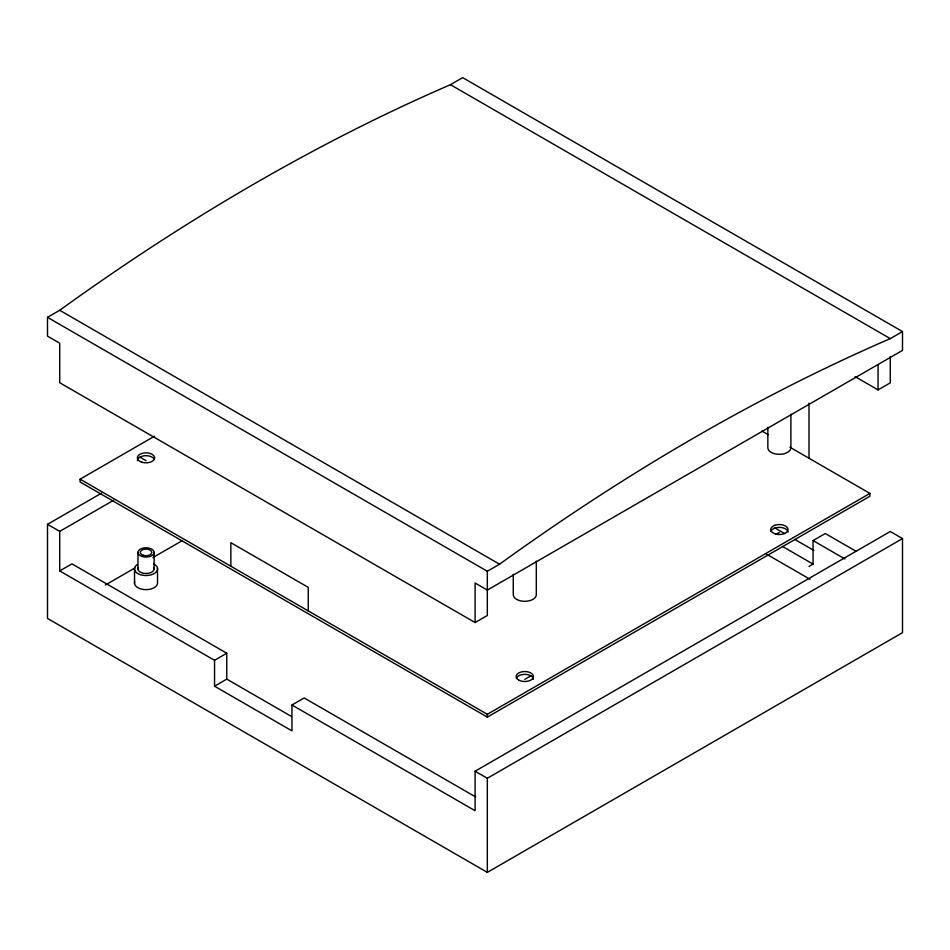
<?xml version="1.0" encoding="UTF-8"?>
<svg xmlns="http://www.w3.org/2000/svg" width="950" height="950" viewBox="0 0 950 950"><rect width="100%" height="100%" fill="white"/><g stroke="black" fill="none" stroke-linecap="round" stroke-linejoin="round"><path stroke-width="1.43" d="M47.5 317.336L59.719 310.282A2216.635 1279.781 -60 0 1 450.454 84.692L462.674 77.639L902.5 331.562L902.5 350.384L487.326 590.081L475.107 583.027L475.107 622.547L487.326 615.493L487.326 571.271L47.5 317.336L47.5 336.157L59.719 343.211L59.719 382.731L475.107 622.547M789.901 447.213L869.903 493.406L869.903 496.233L487.326 717.107L80.097 481.994L80.097 479.18L154.553 436.181M113.703 500.234L59.719 531.394L59.719 570.914L214.546 660.309L214.546 686.185L291.959 730.871L291.959 704.995L475.107 810.73L475.107 771.21L890.281 531.513L902.5 538.567L902.5 632.664L487.326 872.361L47.5 618.438L47.5 524.341L101.484 493.169M59.719 570.914L71.951 563.861L226.765 653.244L226.765 679.119L291.496 716.49M105.367 585.022L134.924 567.957M152.914 557.567L182.483 540.503M214.546 660.309L226.765 653.244M214.546 686.185L226.765 679.119M487.326 571.271L499.546 564.205A2216.635 1279.781 -60 0 1 890.281 338.628L902.5 331.562M291.959 704.995L304.178 697.941L475.796 797.026M855.119 376.663L878.049 389.904L890.281 382.85L890.281 356.499M524.78 679.345L530.896 675.818M775.722 534.47L779.368 532.356M80.097 479.18L487.326 714.293L869.903 493.406M808.996 566.449L813.069 564.098L813.069 540.574L825.289 533.52L855.867 551.166M475.107 771.21L487.326 778.276L902.5 538.567M450.454 84.692L890.281 338.628M761.888 431.039L768.253 434.72M813.069 540.574L844.918 558.968M774.357 527.63L784.546 533.52M794.734 539.398L813.829 550.418M782.515 546.452L813.069 564.098M766.519 554.159L810.101 579.322M59.719 310.282L499.546 564.205M139.911 457.14L146.015 460.667M47.5 524.341L59.719 531.394M878.049 365.026L878.049 389.904M808.996 403.228L808.996 458.244M790.899 414.188L790.899 447.676A11.519 6.65 0 0 1 779.368 454.326A11.519 6.65 0 0 1 767.849 447.676L767.849 427.286M536.311 561.165L536.311 594.664A11.519 6.65 0 0 1 524.78 601.314A11.519 6.65 0 0 1 513.261 594.664L513.261 574.275M487.326 714.293L487.326 717.107M487.326 778.276L487.326 872.361M308.263 610.909L308.263 587.385L230.85 542.688L230.85 566.212M157.522 568.468L157.522 582.587A11.519 6.65 0 0 1 145.219 589.629A11.519 6.65 0 0 1 134.722 581.661M154.09 552.413A8.063 4.655 0 0 1 141.989 556.439A8.063 4.655 0 0 1 141.989 548.376A8.063 4.655 0 0 1 154.09 552.413L154.09 568.872M137.952 552.413L137.952 568.872M134.52 569.276L134.52 583.395M153.651 563.896A11.519 6.65 0 0 1 154.648 573.278A11.519 6.65 0 0 1 138.379 573.859A11.519 6.65 0 0 1 137.394 564.466M153.805 567.673A8.063 4.655 0 0 1 146.015 573.527A8.063 4.655 0 0 1 138.225 567.673M516.432 678.051A8.645 4.987 0 0 1 525.908 674.393A8.645 4.987 0 0 1 533.425 679.345M770.925 531.323A8.645 4.987 0 0 1 772.956 529.019L774.678 528.176A8.645 4.987 0 0 1 785.163 528.651L786.624 529.649A8.645 4.987 0 0 1 788.001 532.107M137.37 460.667A8.645 4.987 0 0 1 144.887 455.715A8.645 4.987 0 0 1 154.363 459.372M774.678 525.35L772.956 526.193A8.645 4.987 0 0 0 772.124 532.249L773.585 533.247A8.645 4.987 0 0 0 784.985 533.33A8.645 4.987 0 0 0 786.624 526.822L785.163 525.837A8.645 4.987 0 0 0 774.678 525.35M143.141 555.287A5.759 3.325 0 0 0 151.786 552.413A5.759 3.325 0 0 0 143.141 549.528A5.759 3.325 0 0 0 143.141 555.287M518.676 680.057A8.645 4.987 0 0 0 533.128 677.813A8.645 4.987 0 0 0 522.548 671.709A8.645 4.987 0 0 0 518.676 680.057M141.692 462.163A8.645 4.987 0 0 0 154.66 457.841A8.645 4.987 0 0 0 141.692 453.518A8.645 4.987 0 0 0 141.692 462.163"/></g></svg>
